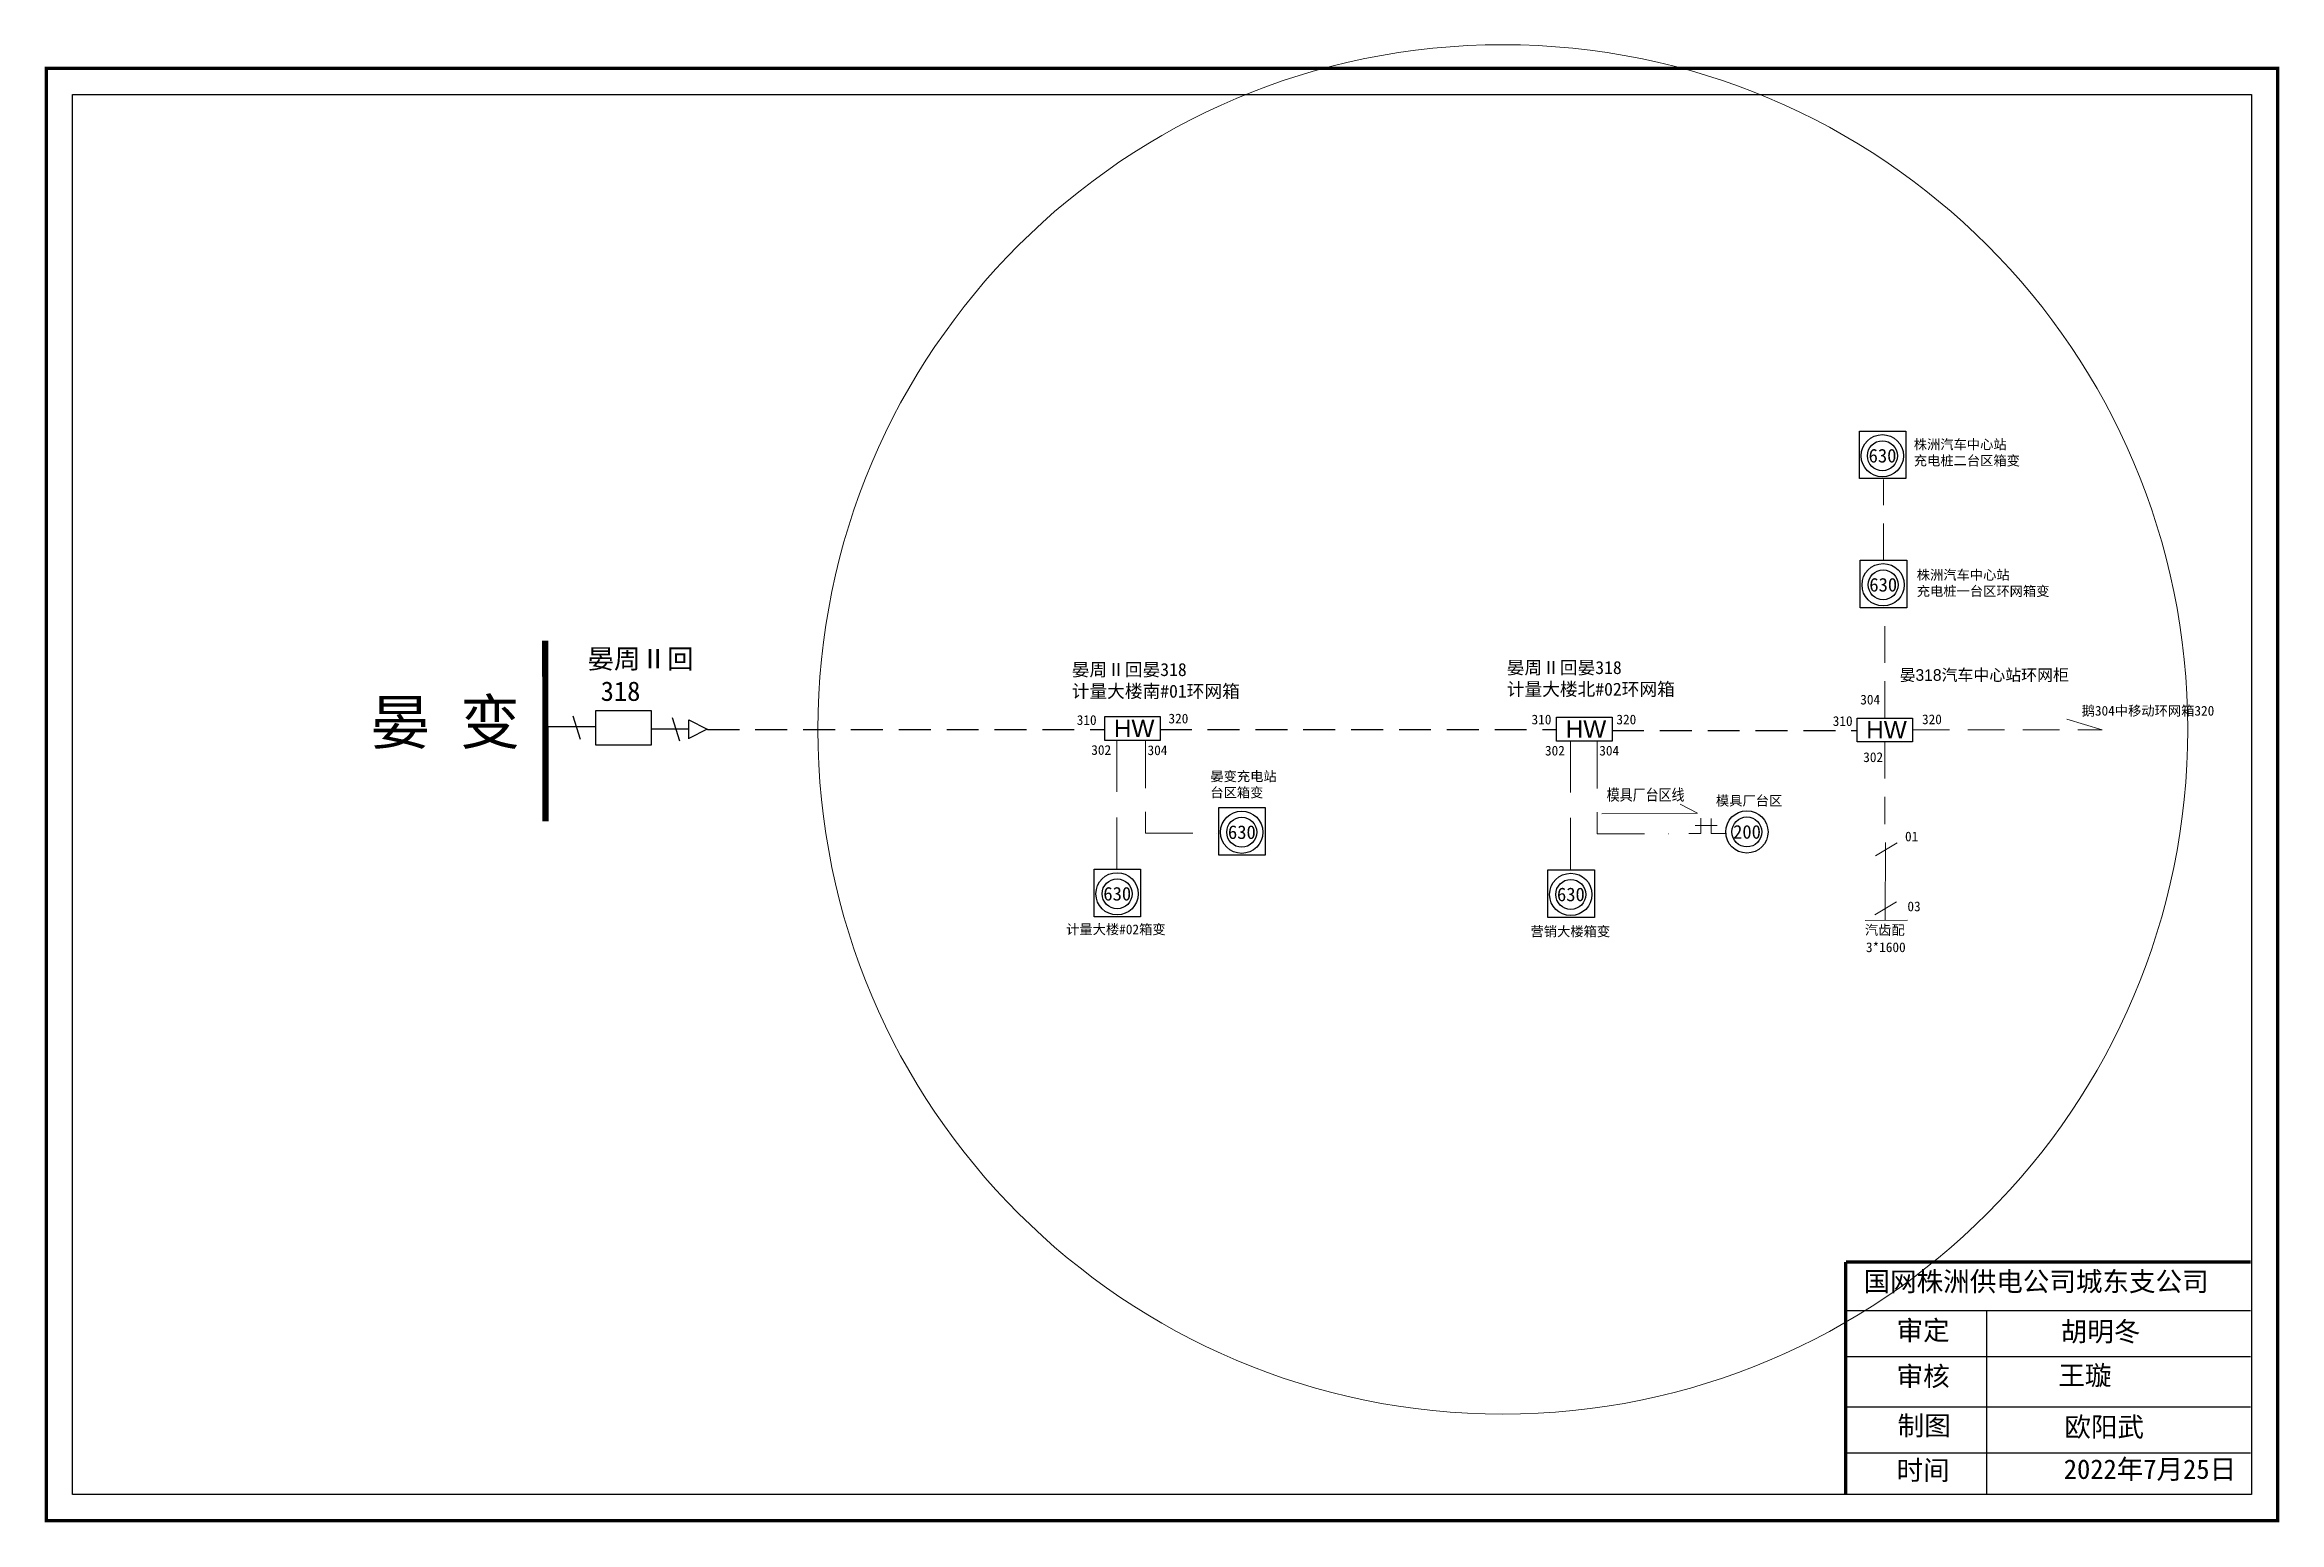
# Model space of a CAD drawing. Extents: x 161 to 505, y 2 to 230.
import ezdxf

# ---------------------------------------------------------------- set-up
doc = ezdxf.new("R2010")
doc.units = 0
doc.header["$LTSCALE"] = 0.774411
doc.linetypes.add('ACAD_ISO02W100', pattern=[15, 12, -3])
doc.linetypes.add('DASHED2', pattern=[9.525, 6.35, -3.175])
doc.layers.get('0').update_dxf_attribs({"linetype": 'CONTINUOUS'})
doc.styles.add('hztxt_txtstyle_2.00_0_0', font='', dxfattribs={"height": 2, "bigfont": 'hztxt.shx'})
doc.styles.add('SimSun_txtstyle_1.50_0_0', font='simsun.ttc', dxfattribs={"height": 1.5})
doc.styles.add('SimSun_txtstyle_150.00_0_0150', font='simsun.ttc', dxfattribs={"height": 150})
doc.styles.add('SimSun_txtstyle_2.10_0_0', font='simsun.ttc', dxfattribs={"height": 2.1})
doc.styles.get("Standard").update_dxf_attribs({"font": '', "height": 2.5})
doc.styles.add('字体', font='simkai_0.ttf', dxfattribs={"height": 2.5})
doc.styles.add('宋体_txtstyle_1.50_0_0', font='SIMSUN.TTC', dxfattribs={"height": 1.5})
doc.styles.add('宋体_txtstyle_2.00_0_0', font='SIMSUN.TTC', dxfattribs={"height": 2})
doc.styles.add('楷体_GB2312_txtstyle_1.50_0_0', font='SIMKAI.TTF', dxfattribs={"height": 1.5})
doc.styles.add('楷体_GB2312_txtstyle_3.00_0_0', font='SIMKAI.TTF', dxfattribs={"height": 3})
doc.styles.get('hztxt_txtstyle_2.00_0_0').set_extended_font_data('hztxt')
doc.styles.get('Standard').set_extended_font_data('SimSun')

msp = doc.modelspace()

# ---------------------------------------------------------------- linework, layer by layer
at = {"color": 7, "linetype": 'DASHED2', "lineweight": 0, "ltscale": 1.150153}
for p, q in [((444.47, 150.13), (444.47, 162.59)), ((444.7, 125.8), (444.7, 142.9)), ((478.18, 123.97), (472.19, 125.77)), ((444.7, 122.13), (444.7, 109.43)), ((448.98, 123.97), (478.18, 123.97))]:
    msp.add_line(p, q, dxfattribs=at)
msp.add_line((245.96, 124.42), (238.16, 124.42))
at = {"linetype": 'Continuous'}
for p, q in [((243.62, 122.47), (242.51, 126.09)), ((258.92, 122.22), (257.82, 125.84)), ((260.31, 122.57), (260.31, 125.51)), ((260.31, 125.51), (263.14, 124.1)), ((263.14, 124.1), (260.31, 122.63)), ((438.71, 34.43), (501.07, 34.43)), ((460.35, 34.42), (460.35, 6.09)), ((438.71, 27.32), (501.07, 27.32)), ((438.71, 19.57), (501.07, 19.57)), ((438.71, 12.47), (501.07, 12.47))]:
    msp.add_line(p, q, dxfattribs=at)
at = {"linetype": 'ACAD_ISO02W100'}
msp.add_line((254.69, 124.13), (260.31, 124.13), dxfattribs=at)
at = {"linetype": 'DASHED2'}
for p, q in [((260.28, 124.05), (260.31, 124.05)), ((263.19, 124.05), (324.36, 124.05)), ((332.92, 124.05), (394.09, 124.05)), ((402.64, 123.85), (440.4, 123.85))]:
    msp.add_line(p, q, dxfattribs=at)
at = {"color": 7, "linetype": 'DASHED2', "lineweight": 0, "ltscale": 1.609045}
for p, q in [((326.32, 122.34), (326.32, 102.59)), ((396.25, 122.25), (396.25, 102.49))]:
    msp.add_line(p, q, dxfattribs=at)
at = {"color": 7, "linetype": 'DASHED2', "lineweight": 0, "ltscale": 1.489857}
for p, q in [((330.7, 122.31), (330.7, 108.02)), ((400.34, 122.25), (400.34, 107.96)), ((330.7, 108.02), (341.74, 108.02)), ((400.34, 107.96), (411.39, 107.96))]:
    msp.add_line(p, q, dxfattribs=at)
at = {"color": 2, "linetype": 'Continuous', "lineweight": 0, "ltscale": 1.057799, "true_color": 0xffff00}
for p, q in [((401.07, 111.03), (415.8, 111.14)), ((415.8, 111.14), (413.15, 112.51))]:
    msp.add_line(p, q, dxfattribs=at)
at = {"color": 7, "linetype": 'Continuous', "lineweight": 0, "ltscale": 0.380808}
for p, q in [((416.35, 107.98), (416.35, 110.33)), ((417.9, 107.97), (417.9, 110.32)), ((415.43, 109.22), (418.86, 109.22)), ((417.9, 107.97), (420.28, 107.97))]:
    msp.add_line(p, q, dxfattribs=at)
at = {"color": 7, "linetype": 'Continuous', "lineweight": 0, "ltscale": 0.14906}
msp.add_line((414.49, 107.98), (416.35, 107.98), dxfattribs=at)
at = {"color": 7, "linetype": 'Continuous', "lineweight": 0, "ltscale": 0.354986}
for p, q in [((446.6, 106.57), (443.23, 104.55)), ((444.79, 106.61), (444.76, 94.59)), ((446.51, 97.46), (443.14, 95.44)), ((441.67, 94.57), (448.2, 94.61))]:
    msp.add_line(p, q, dxfattribs=at)
at = {"linetype": 'Continuous', "const_width": 0.5}
msp.add_lwpolyline([(161.27, 225.99), (505.25, 225.99), (505.25, 2.02), (161.27, 2.02)], close=True, dxfattribs=at)
at = {"linetype": 'Continuous'}
for points in [[(165.32, 221.94), (501.2, 221.94), (501.2, 6.07), (165.32, 6.07)], [(245.96, 126.96), (254.54, 126.96), (254.54, 121.63), (245.96, 121.63)], [(324.45, 126.02), (333, 126.02), (333, 122.34), (324.45, 122.34)], [(394.09, 125.92), (402.64, 125.92), (402.64, 122.25), (394.09, 122.25)], [(440.43, 125.8), (448.98, 125.8), (448.98, 122.13), (440.43, 122.13)]]:
    msp.add_lwpolyline(points, close=True, dxfattribs=at)
at = {"color": 0, "linetype": 'Continuous'}
for points in [[(440.77, 170.03), (447.94, 170.03), (447.94, 162.71), (440.77, 162.71)], [(440.89, 150.13), (448.06, 150.13), (448.06, 142.81), (440.89, 142.81)], [(342.01, 111.98), (349.18, 111.98), (349.18, 104.66), (342.01, 104.66)], [(322.8, 102.48), (329.97, 102.48), (329.97, 95.16), (322.8, 95.16)], [(392.74, 102.38), (399.91, 102.38), (399.91, 95.06), (392.74, 95.06)]]:
    msp.add_lwpolyline(points, close=True, dxfattribs=at)
at = {"linetype": 'Continuous'}
for points, const_width in [([(238.22, 109.85), (238.19, 137.75)], 0.968), ([(438.67, 41.93), (438.67, 6.2)], 0.5), ([(438.71, 41.93), (501.07, 41.93)], 0.5)]:
    msp.add_lwpolyline(points, dxfattribs=dict(at, const_width=const_width))
at = {"color": 12, "linetype": 'Continuous', "lineweight": 0, "ltscale": 3.355516, "true_color": 0xc00000}
msp.add_circle((385.81, 124.05), 105.58, dxfattribs=at)
at = {"color": 0, "linetype": 'Continuous'}
for centre, radius in [((444.31, 166.24), 3.26), ((444.31, 166.24), 2.31), ((444.43, 146.34), 3.26), ((444.43, 146.34), 2.31), ((345.55, 108.19), 3.26), ((345.55, 108.19), 2.31), ((423.42, 108.23), 3.26), ((423.42, 108.23), 2.31), ((326.34, 98.69), 3.26), ((326.34, 98.69), 2.31), ((396.28, 98.59), 3.26), ((396.28, 98.59), 2.31)]:
    msp.add_circle(centre, radius, dxfattribs=at)

# ---------------------------------------------------------------- texts
at = {"color": 7, "linetype": 'DASHED2', "lineweight": 0, "ltscale": 1.150153, "char_height": 1.5, "attachment_point": 1, "style": 'SimSun_txtstyle_1.50_0_0'}
for s, insert in [('株洲汽车中心站^M^J充电桩二台区箱变', (449.15, 168.74)), ('株洲汽车中心站^M^J充电桩一台区环网箱变', (449.61, 148.62)), ('304', (440.9, 129.39)), ('302', (441.36, 120.51))]:
    msp.add_mtext(s, dxfattribs=dict(at, insert=insert))
at = {"color": 0, "linetype": 'Continuous', "char_height": 2.1, "width": 4.7505, "attachment_point": 1}
for insert in [(442.19, 167.3), (442.3, 147.4), (343.43, 109.25), (324.22, 99.75), (394.15, 99.65)]:
    msp.add_mtext('630', dxfattribs=dict(at, insert=insert))
at = {"linetype": 'Continuous', "attachment_point": 1}
for s, insert, char_height, width, style in [('{\\H1.2x;晏周Ⅱ回\\P 318}', (244.69, 136.44), 2.5, 35.7639, '字体'), ('{\\fSimSun|b0|i0|c134|p2;\\H1.2x;晏\\f\uffbfﾬￌﾣﾤ_GB2312|b0|i0|c134|p49;318\\fSimSun|b0|i0|c134|p2;汽车中心站环网柜}', (446.96, 133.33), 1.5, 25.2331, '楷体_GB2312_txtstyle_1.50_0_0'), ('晏 变', (211.19, 128.57), 6.776, 26.6157, '字体'), ('{\\fArial|b0|i0|c0|p32;HW}', (325.84, 125.54), 2.6887, 7.6459, '字体'), ('{\\fArial|b0|i0|c0|p32;HW}', (395.49, 125.45), 2.6887, 7.6459, '字体'), ('{\\fArial|b0|i0|c0|p32;HW}', (441.82, 125.33), 2.6887, 7.6459, '字体'), ('国网株洲供电公司城东支公司', (441.41, 40.41), 3, 82.0179, '楷体_GB2312_txtstyle_3.00_0_0'), ('审定', (446.5, 32.87), 3, 23.4615, '字体'), ('胡明冬', (471.8, 32.69), 3, 23.4615, '楷体_GB2312_txtstyle_3.00_0_0'), ('审核', (446.5, 25.8), 3, 23.4615, '字体'), ('王璇', (471.45, 25.93), 3, 33.0539, '楷体_GB2312_txtstyle_3.00_0_0'), ('制图', (446.66, 18.18), 3, 23.4615, '字体'), ('欧阳武', (472.36, 17.99), 3, 23.4615, '楷体_GB2312_txtstyle_3.00_0_0'), ('时间', (446.5, 11.3), 3, 23.4615, '字体'), ('2022年7月25日', (472.28, 11.47), 3, 32.2942, '楷体_GB2312_txtstyle_3.00_0_0')]:
    msp.add_mtext(s, dxfattribs=dict(at, insert=insert, char_height=char_height, width=width, style=style))
at = {"color": 7, "linetype": 'Continuous', "lineweight": 0, "ltscale": 1.020833, "attachment_point": 1}
for s, insert, char_height, style in [('晏周Ⅱ回晏318^M^J计量大楼南#01环网箱', (319.35, 134.27), 2, '宋体_txtstyle_2.00_0_0'), ('晏周Ⅱ回晏318^M^J计量大楼北#02环网箱', (386.41, 134.58), 2, '宋体_txtstyle_2.00_0_0'), ('310', (320.12, 126.24), 1.5, '宋体_txtstyle_1.50_0_0'), ('320', (334.26, 126.47), 1.5, '宋体_txtstyle_1.50_0_0'), ('310', (390.23, 126.32), 1.5, '宋体_txtstyle_1.50_0_0'), ('320', (403.31, 126.32), 1.5, '宋体_txtstyle_1.50_0_0'), ('310', (436.66, 126.08), 1.5, '宋体_txtstyle_1.50_0_0'), ('320', (450.42, 126.35), 1.5, '宋体_txtstyle_1.50_0_0'), ('302', (322.36, 121.62), 1.5, '宋体_txtstyle_1.50_0_0'), ('304', (331.03, 121.58), 1.5, '宋体_txtstyle_1.50_0_0'), ('302', (392.3, 121.52), 1.5, '宋体_txtstyle_1.50_0_0'), ('304', (400.67, 121.52), 1.5, '宋体_txtstyle_1.50_0_0')]:
    msp.add_mtext(s, dxfattribs=dict(at, insert=insert, char_height=char_height, style=style))
at = {"color": 1, "linetype": 'DASHED2', "lineweight": 0, "ltscale": 1.150153, "true_color": 0xff0000, "insert": (475.03, 127.67), "char_height": 1.5, "attachment_point": 1, "style": 'SimSun_txtstyle_1.50_0_0'}
msp.add_mtext('鹅304中移动环网箱320', dxfattribs=at)
at = {"color": 7, "linetype": 'Continuous', "lineweight": 0, "ltscale": 1.277312, "char_height": 1.5, "attachment_point": 1, "style": '宋体_txtstyle_1.50_0_0'}
for s, insert in [('晏变充电站^M^J台区箱变', (340.71, 117.56)), ('计量大楼#02箱变', (318.48, 93.96))]:
    msp.add_mtext(s, dxfattribs=dict(at, insert=insert))
at = {"color": 2, "linetype": 'Continuous', "lineweight": 0, "ltscale": 1.057799, "true_color": 0xffff00, "insert": (401.81, 114.88), "char_height": 2, "attachment_point": 1, "style": 'hztxt_txtstyle_2.00_0_0'}
msp.add_mtext('模具厂台区线', dxfattribs=at)
at = {"color": 7, "linetype": 'Continuous', "lineweight": 0, "ltscale": 0.690092, "insert": (418.65, 113.8), "char_height": 1.5, "attachment_point": 1, "style": 'SimSun_txtstyle_1.50_0_0'}
msp.add_mtext('模具厂台区', dxfattribs=at)
at = {"color": 7, "linetype": 'Continuous', "insert": (421.3, 109.29), "char_height": 2.1, "width": 4.7505, "attachment_point": 1, "style": 'SimSun_txtstyle_2.10_0_0'}
msp.add_mtext('200', dxfattribs=at)
at = {"color": 7, "linetype": 'Continuous', "lineweight": 0, "ltscale": 0.913029, "char_height": 1.5, "attachment_point": 1}
for s, insert, style in [('01', (447.8, 108.28), 'SimSun_txtstyle_150.00_0_0150'), ('03', (448.17, 97.5), 'SimSun_txtstyle_1.50_0_0'), ('汽齿配', (441.62, 93.86), 'SimSun_txtstyle_1.50_0_0'), ('3*1600', (441.78, 91.2), 'SimSun_txtstyle_150.00_0_0150')]:
    msp.add_mtext(s, dxfattribs=dict(at, insert=insert, style=style))
at = {"color": 7, "linetype": 'DASHED2', "lineweight": 0, "ltscale": 0.657053, "insert": (390.07, 93.64), "char_height": 1.5, "attachment_point": 1, "style": '宋体_txtstyle_1.50_0_0'}
msp.add_mtext('营销大楼箱变', dxfattribs=at)

doc.saveas('drawing.dxf')
